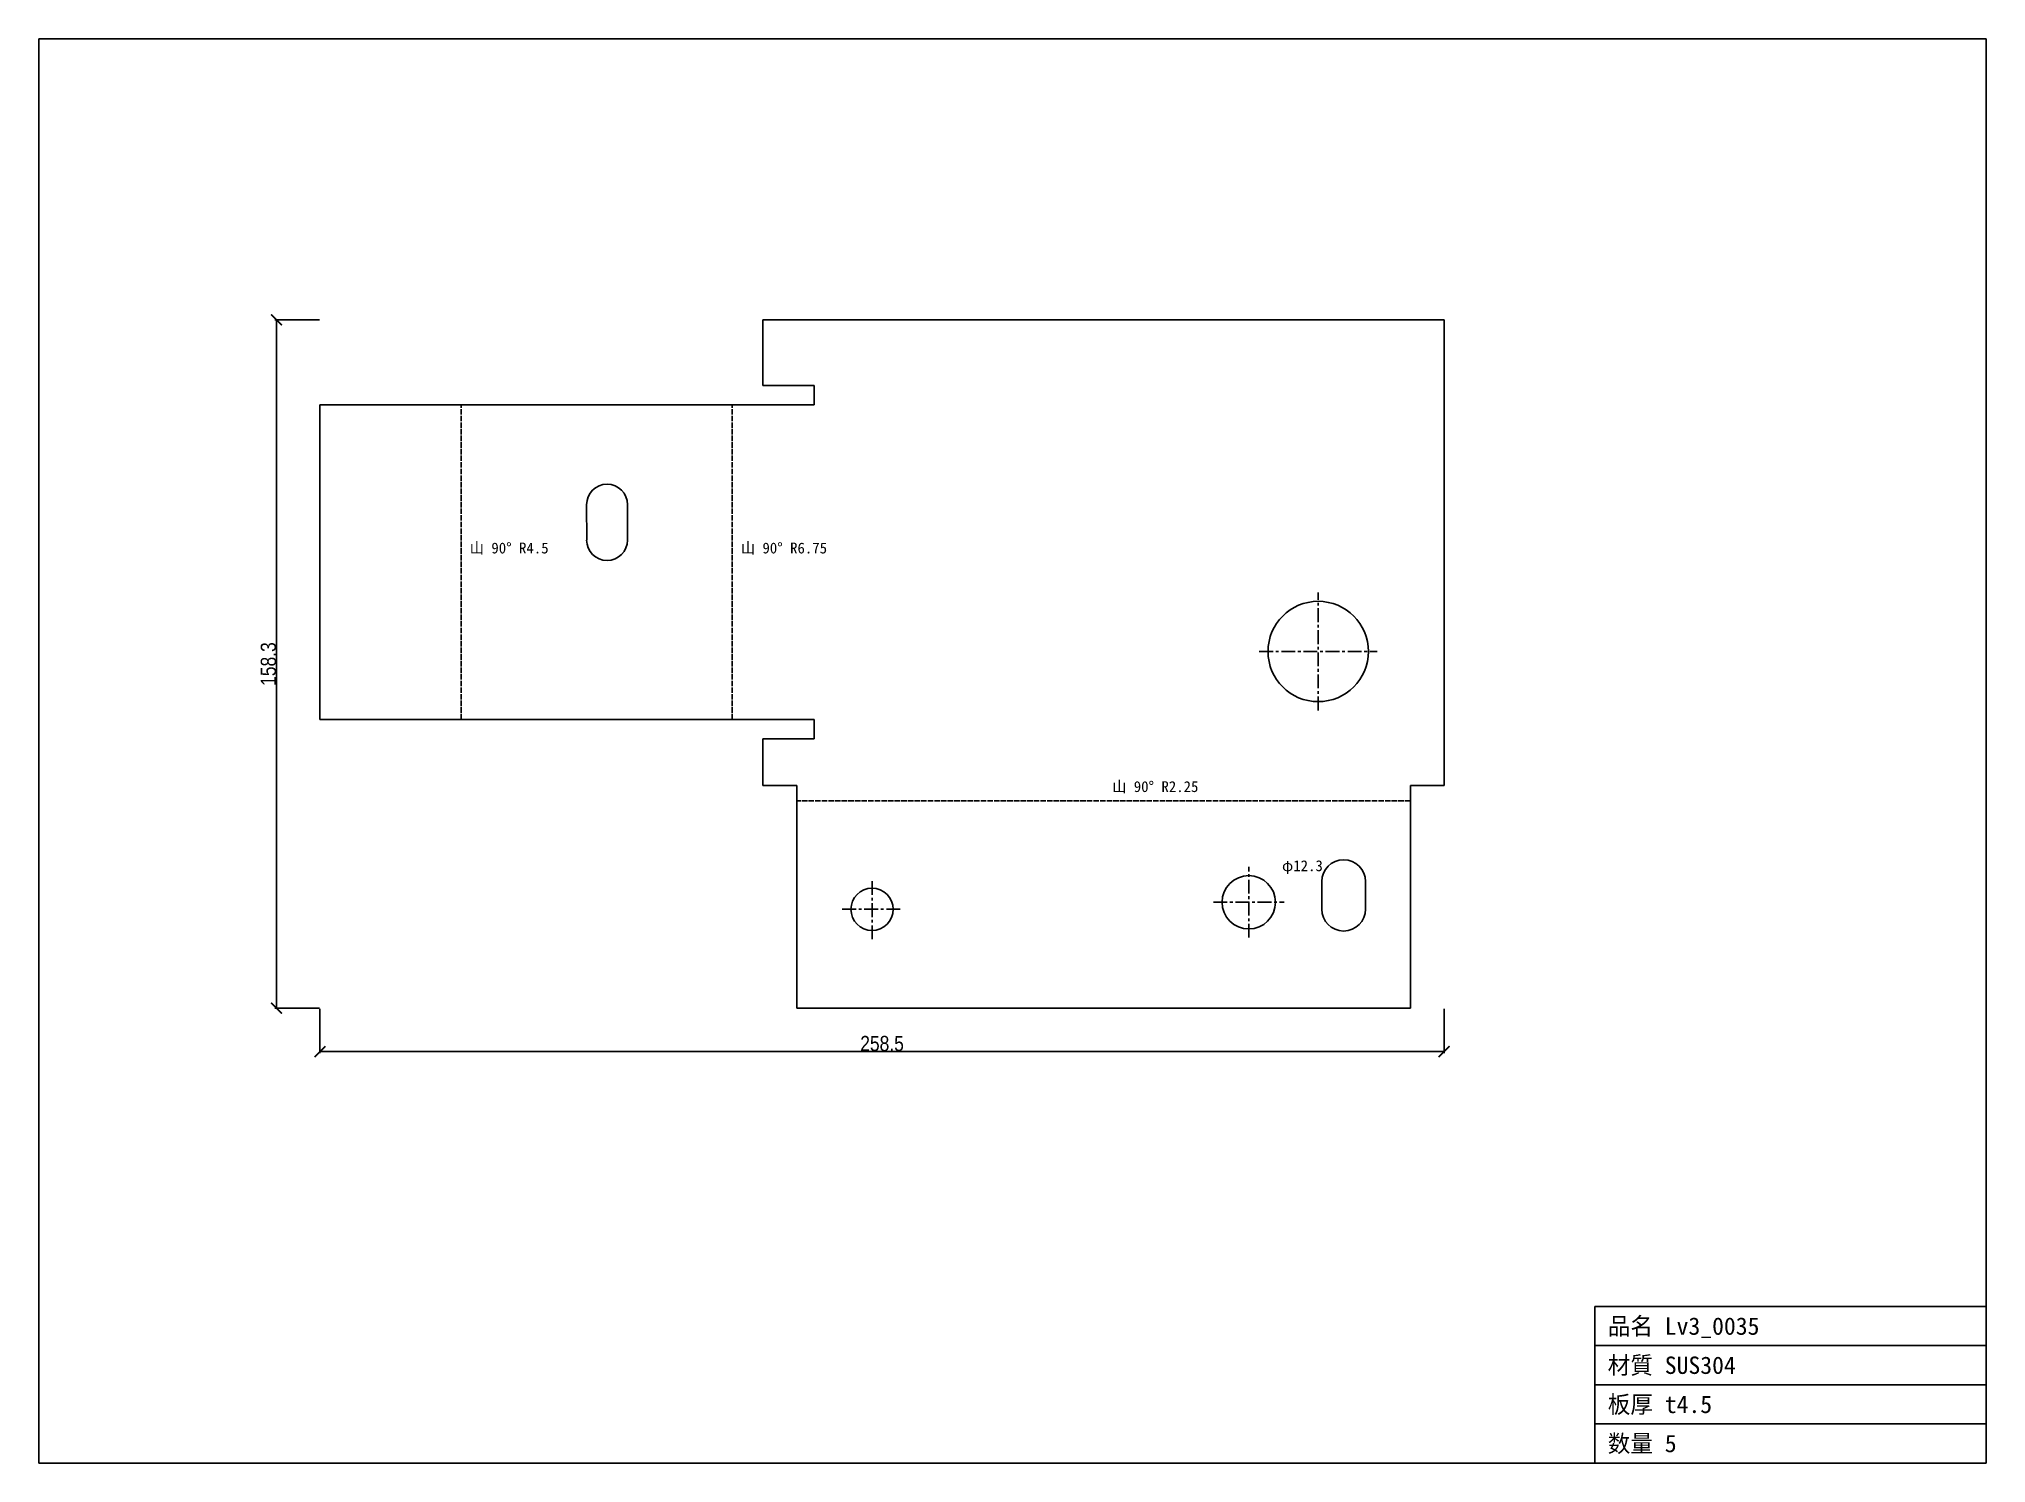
# Model space of a CAD drawing. Header units: millimetres. Extents: x -166 to 281, y -156 to 172.
import ezdxf

# ---------------------------------------------------------------- set-up
doc = ezdxf.new("R2010")
doc.units = ezdxf.units.MM
doc.linetypes.add('CENTER', pattern=[5.08, 3.175, -0.635, 0.635, -0.635])
doc.linetypes.add('DASHED', pattern=[1.524, 1.27, -0.254])
for name, color, linetype in [('1', 7, 'Continuous'), ('12', 7, 'Continuous'), ('14', 7, 'Continuous'), ('15', 7, 'Continuous'), ('19', 7, 'Continuous'), ('8', 7, 'Continuous')]:
    doc.layers.add(name, color=color, linetype=linetype)
doc.styles.add('OpenSansCondensed-Light', font='OpenSansCondensed-Light.ttf')
doc.dimstyles.new('EZDXF', dxfattribs={"dimtxt": 0.25, "dimasz": 0.175, "dimexe": 0.375, "dimexo": 0.125, "dimgap": 0.1, "dimtad": 1, "dimlfac": 100, "dimzin": 12, "dimdsep": 46, "dimtxsty": 'OpenSansCondensed-Light', "dimblk": 'ARCHTICK', "dimcen": 2.5, "dimazin": 3, "dimtfac": 0.5, "dimtmove": 2, "dimatfit": 3})

# ---------------------------------------------------------------- blocks, each defined once
blk = doc.blocks.new('HOLE_D9_71')
blk.add_circle((0, 0), 4.86)
blk = doc.blocks.new('_ARCHTICK')
at = {"color": 0, "linetype": 'BYBLOCK', "const_width": 0.15}
blk.add_lwpolyline([(-0.5, -0.5), (0.5, 0.5)], dxfattribs=at)

msp = doc.modelspace()

# ---------------------------------------------------------------- linework, layer by layer
at = {"layer": '1', "color": 4, "linetype": 'DASHED'}
for p, q in [((-69.41, 15.18), (-69.41, 87.51)), ((-7.07, 15.18), (-7.07, 87.51)), ((148.89, -3.53), (7.75, -3.53))]:
    msp.add_line(p, q, dxfattribs=at)
at = {"layer": '12', "color": 1, "linetype": 'CENTER'}
for p, q in [((127.68, 17.26), (127.68, 44.34)), ((114.14, 30.8), (141.22, 30.8)), ((25.09, -35.36), (25.09, -21.65)), ((111.72, -35.02), (111.72, -18.73)), ((18.23, -28.5), (31.94, -28.5)), ((103.57, -26.88), (119.86, -26.88))]:
    msp.add_line(p, q, dxfattribs=at)
at = {"layer": '15', "color": 7, "linetype": 'CONTINUOUS'}
for p, q in [((281.26, 171.69), (-166.5, 171.69)), ((-166.5, 171.69), (-166.5, -155.86)), ((281.26, -155.86), (281.26, 171.69)), ((191.26, -155.86), (191.26, -119.86)), ((191.26, -119.86), (281.26, -119.86)), ((191.26, -128.86), (281.26, -128.86)), ((191.26, -137.86), (281.26, -137.86)), ((191.26, -146.86), (281.26, -146.86)), ((-166.5, -155.86), (281.26, -155.86))]:
    msp.add_line(p, q, dxfattribs=at)
at = {"layer": '19', "color": 7, "linetype": 'CONTINUOUS'}
for p, q in [((156.64, 107.06), (0, 107.06)), ((0, 107.06), (156.64, 107.06)), ((0, 107.06), (0, 92.01)), ((156.64, 72.78), (156.64, 107.06)), ((0, 92.01), (11.75, 92.01)), ((11.75, 92.01), (11.75, 87.51)), ((11.75, 87.51), (-101.87, 87.51)), ((-101.87, 87.51), (-101.87, 15.18)), ((156.64, 0), (156.64, 72.78)), ((-40.54, 56.44), (-40.55, 64.56)), ((-31.13, 64.56), (-31.13, 56.44)), ((-101.87, 15.18), (11.75, 15.18)), ((11.75, 15.18), (11.75, 10.69)), ((11.75, 10.68), (11.75, 15.18)), ((11.75, 10.68), (0, 10.68)), ((0, 10.68), (0, 6.35)), ((0, 6.35), (0, 0)), ((0, 0), (7.75, 0)), ((7.75, 0), (7.75, -23.06)), ((148.89, 0), (156.64, 0)), ((148.89, -51.24), (148.89, 0)), ((128.48, -28.45), (128.48, -22.13)), ((138.56, -22.13), (138.56, -28.45)), ((7.75, -23.06), (7.75, -51.24)), ((7.75, -51.24), (148.89, -51.24))]:
    msp.add_line(p, q, dxfattribs=at)
for centre, radius in [((127.68, 30.8), 11.54), ((111.72, -26.88), 6.14)]:
    msp.add_circle(centre, radius, dxfattribs=at)
for centre, radius, start, end in [((-35.84, 64.56), 4.71, 0, 180), ((-35.84, 56.44), 4.71, 180, 0), ((133.52, -22.13), 5.04, 0, 180), ((133.52, -28.45), 5.04, 180, 0)]:
    msp.add_arc(centre, radius, start, end, dxfattribs=at)

# ---------------------------------------------------------------- block references
msp.add_blockref('HOLE_D9_71', (25.09, -28.5), dxfattribs=at)

# ---------------------------------------------------------------- texts
at = {"layer": '14', "color": 2}
for s, height, p in [('山 90° R4.5', 2.5, (-67.41, 53.35)), ('山 90° R6.75', 2.5, (-5.07, 53.35)), ('山 90° R2.25', 2.5, (80.32, -1.53)), ('φ12.3', 2.5, (119.36, -19.73)), ('品名 Lv3_0035', 4, (194.26, -126.36)), ('材質 SUS304', 4, (194.26, -135.36)), ('板厚 t4.5', 4, (194.26, -144.36)), ('数量 5', 4, (194.26, -153.36))]:
    msp.add_text(s, height=height, dxfattribs=at).set_placement(p)

# ---------------------------------------------------------------- dimensions: what is measured, and where the dimension line sits
at = {"layer": '8', "color": 2}
msp.add_linear_dim(base=(-111.87, -51.24), p1=(-101.87, -51.24), p2=(-101.87, 107.06), angle=90, dimstyle='EZDXF', override={"dimtxt": 3.5, "dimasz": 2.5, "dimdec": 1, "dimlfac": 1}, dxfattribs=at).render()
msp.add_linear_dim(base=(-101.87, -61.24), p1=(-101.87, -51.24), p2=(156.64, -51.24), dimstyle='EZDXF', override={"dimtxt": 3.5, "dimasz": 2.5, "dimdec": 1, "dimlfac": 1}, dxfattribs=at).render()

doc.saveas('drawing.dxf')
